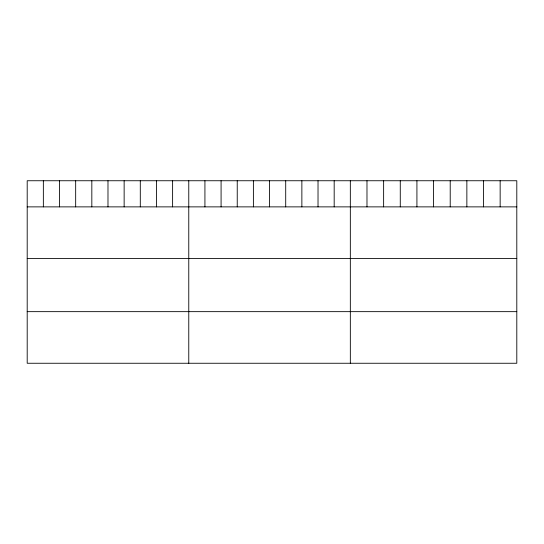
<?xml version="1.0" encoding="UTF-8"?>
<svg xmlns="http://www.w3.org/2000/svg" width="544" height="544" viewBox="0 0 544 544"><rect width="100%" height="100%" fill="white"/><g stroke="black" fill="none" stroke-linecap="round" stroke-linejoin="round"><path stroke-width="0.82" d="M516.8 206.876L516.8 363.256L27.2 363.256L27.2 180.744L516.8 180.744L516.8 206.876L27.2 206.876M27.2 258.482L516.8 258.482M27.2 311.651L516.8 311.651M500.154 180.744L500.154 206.876M483.507 180.744L483.507 206.876M466.861 180.744L466.861 206.876M450.214 180.744L450.214 206.876M433.568 180.744L433.568 206.876M416.922 180.744L416.922 206.876M400.275 180.744L400.275 206.876M383.629 180.744L383.629 206.876M366.982 180.744L366.982 206.876M350.336 180.744L350.336 363.256M334.179 180.744L334.179 206.876M318.022 180.744L318.022 206.876M301.866 180.744L301.866 206.876M285.709 180.744L285.709 206.876M269.552 180.744L269.552 206.876M253.395 180.744L253.395 206.876M237.238 180.744L237.238 206.876M221.082 180.744L221.082 206.876M204.925 180.744L204.925 206.876M188.768 180.744L188.768 363.256M172.611 180.744L172.611 206.876M156.454 180.744L156.454 206.876M140.298 180.744L140.298 206.876M124.141 180.744L124.141 206.876M107.984 180.744L107.984 206.876M91.827 180.744L91.827 206.876M75.67 180.744L75.67 206.876M59.514 180.744L59.514 206.876M43.357 180.744L43.357 206.876"/></g></svg>
